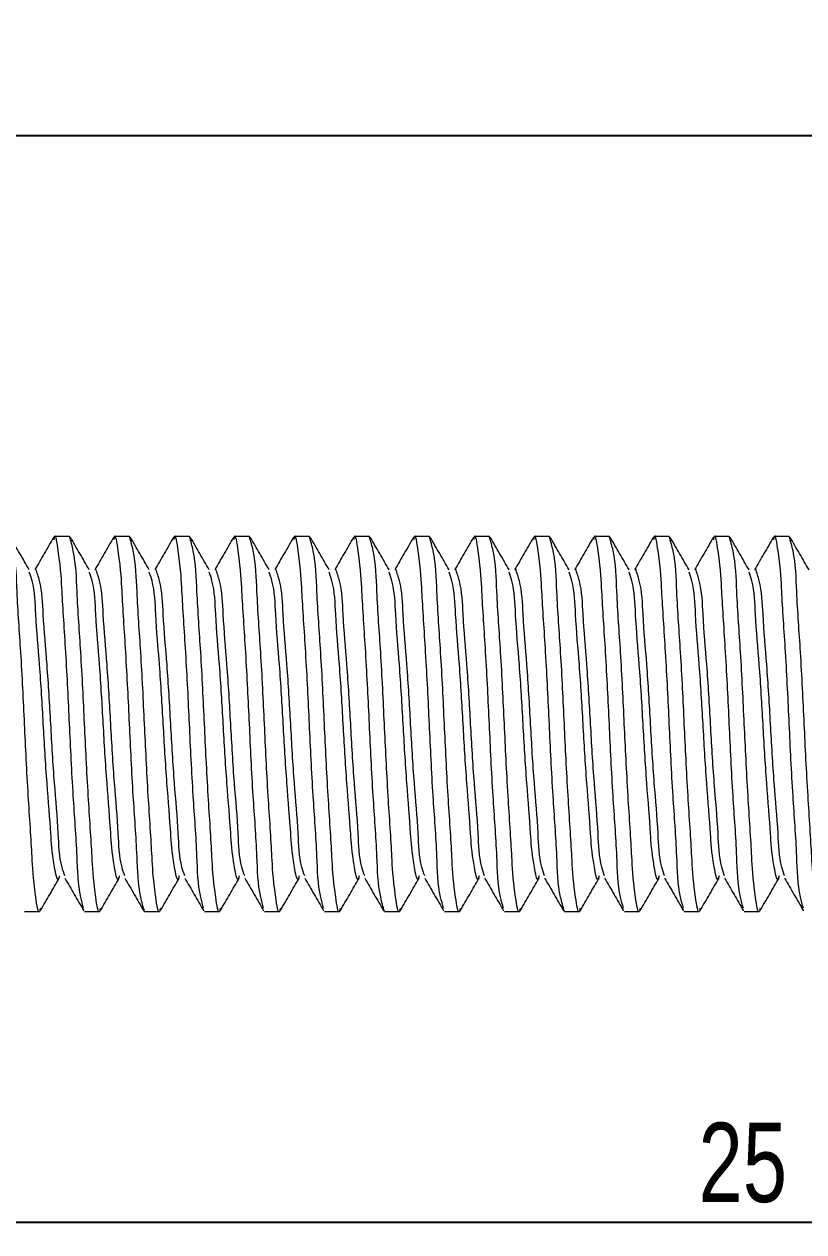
# Model space of a CAD drawing. Header units: millimetres. Extents: x -1180 to -403, y 1363 to 1912.
# Drawn here: x -658.4 to -606.4, y 1688.2 to 1768.7 of the extents above; entities that cross this region are included whole.
import ezdxf

# ---------------------------------------------------------------- set-up
doc = ezdxf.new("R2010")
doc.units = ezdxf.units.MM
doc.linetypes.add('SLD-Solid', pattern=[0])
doc.styles.add('SLDTEXTSTYLE0', font='TXT', dxfattribs={"width": 0.75})
doc.dimstyles.new('SLDDIMSTYLE30', dxfattribs={"dimscale": 2.5, "dimtxt": 2.116667, "dimasz": 1.5, "dimexe": 0, "dimexo": 0.0625, "dimgap": 0.529167, "dimtad": 1, "dimdec": 0, "dimlfac": 3, "dimrnd": 1e-09, "dimzin": 12, "dimdsep": 46, "dimtxsty": 'SLDTEXTSTYLE0', "dimcen": 0.09, "dimadec": 0, "dimazin": 3, "dimtfac": 1, "dimtdec": 0, "dimtofl": 0, "dimtmove": 0, "dimatfit": 3, "dimfxl": 1, "dimfrac": 2, "dimtolj": 1, "dimtzin": 12, "dimarcsym": 0})

# ---------------------------------------------------------------- blocks, each defined once
blk = doc.blocks.new('*D5')
at = {"color": 0, "linetype": 'Continuous', "lineweight": -2, "transparency": 16777216}
for p, q in [((-670.414, 1721.742), (-670.414, 1688.8)), ((-547.421, 1709.379), (-547.421, 1688.8)), ((-551.171, 1688.8), (-666.664, 1688.8))]:
    blk.add_line(p, q, dxfattribs=at)
at = {"color": 0, "linetype": 'Continuous', "transparency": 16777216}
for points in [[(-666.664, 1689.425), (-666.664, 1688.175), (-670.414, 1688.8)], [(-551.171, 1689.425), (-551.171, 1688.175), (-547.421, 1688.8)]]:
    blk.add_solid(points, dxfattribs=at)
at = {"layer": 'Defpoints', "color": 0, "linetype": 'Continuous', "transparency": 16777216}
for p in [(-670.414, 1721.898), (-547.421, 1709.535), (-670.414, 1688.8)]:
    blk.add_point(p, dxfattribs=at)
at = {"color": 0, "linetype": 'Continuous', "lineweight": 18, "transparency": 16777216, "insert": (-610.519, 1692.769), "char_height": 5.2917, "attachment_point": 5, "style": 'SLDTEXTSTYLE0'}
blk.add_mtext('\\A1;25', dxfattribs=at)
blk = doc.blocks.new('*D6')
at = {"color": 0, "linetype": 'Continuous', "lineweight": -2, "transparency": 16777216}
for p, q in [((-1045.598, 1734.692), (-1045.598, 1761.25)), ((-551.171, 1761.25), (-1041.848, 1761.25)), ((-547.421, 1734.692), (-547.421, 1761.25))]:
    blk.add_line(p, q, dxfattribs=at)
at = {"color": 0, "linetype": 'Continuous', "transparency": 16777216}
for points in [[(-1041.848, 1761.875), (-1041.848, 1760.625), (-1045.598, 1761.25)], [(-551.171, 1761.875), (-551.171, 1760.625), (-547.421, 1761.25)]]:
    blk.add_solid(points, dxfattribs=at)
at = {"layer": 'Defpoints', "color": 0, "linetype": 'Continuous', "transparency": 16777216}
for p in [(-1045.598, 1761.25), (-1045.598, 1734.535), (-547.421, 1734.535)]:
    blk.add_point(p, dxfattribs=at)
at = {"color": 0, "linetype": 'Continuous', "lineweight": 18, "transparency": 16777216, "insert": (-796.51, 1765.218), "char_height": 5.2917, "attachment_point": 5, "style": 'SLDTEXTSTYLE0'}
blk.add_mtext('\\A1;304', dxfattribs=at)

msp = doc.modelspace()

# ---------------------------------------------------------------- linework, layer by layer
at = {"color": 0, "linetype": 'SLD-Solid', "lineweight": 0}
for p, q in [((-655.42, 1734.535), (-656.42, 1734.535)), ((-651.42, 1734.535), (-652.42, 1734.535)), ((-647.42, 1734.535), (-648.42, 1734.535)), ((-643.42, 1734.535), (-644.42, 1734.535)), ((-639.42, 1734.535), (-640.42, 1734.535)), ((-635.42, 1734.535), (-636.42, 1734.535)), ((-631.42, 1734.535), (-632.42, 1734.535)), ((-627.42, 1734.535), (-628.42, 1734.535)), ((-623.42, 1734.535), (-624.42, 1734.535)), ((-619.42, 1734.535), (-620.42, 1734.535)), ((-615.42, 1734.535), (-616.42, 1734.535)), ((-611.42, 1734.535), (-612.42, 1734.535)), ((-607.42, 1734.535), (-608.42, 1734.535)), ((-658.42, 1709.535), (-657.42, 1709.535)), ((-654.42, 1709.535), (-653.42, 1709.535)), ((-650.42, 1709.535), (-649.42, 1709.535)), ((-646.42, 1709.535), (-645.42, 1709.535)), ((-642.42, 1709.535), (-641.42, 1709.535)), ((-638.42, 1709.535), (-637.42, 1709.535)), ((-634.42, 1709.535), (-633.42, 1709.535)), ((-630.42, 1709.535), (-629.42, 1709.535)), ((-626.42, 1709.535), (-625.42, 1709.535)), ((-622.42, 1709.535), (-621.42, 1709.535)), ((-618.42, 1709.535), (-617.42, 1709.535)), ((-614.42, 1709.535), (-613.42, 1709.535)), ((-610.42, 1709.535), (-609.42, 1709.535))]:
    msp.add_line(p, q, dxfattribs=at)
for points, knots in [([(-657.362, 1709.756), (-657.381, 1709.668), (-657.483, 1709.199), (-657.86, 1711.711), (-657.906, 1713.277), (-658.209, 1717.63), (-658.42, 1721.995), (-658.633, 1726.59), (-658.93, 1730.416), (-658.988, 1733.03), (-659.329, 1734.219), (-659.42, 1734.535)], [0, 0, 0, 0, 0.008982, 0.0478, 0.155171, 0.315486, 0.504491, 0.693495, 0.853811, 0.961181, 1, 1, 1, 1]), ([(-658.104, 1732.311), (-658.314, 1732.673), (-658.735, 1733.398), (-659.155, 1734.123), (-659.366, 1734.486)], [0, 0, 0, 0, 0.499832, 1, 1, 1, 1]), ([(-656.475, 1734.486), (-656.685, 1734.123), (-657.105, 1733.398), (-657.526, 1732.673), (-657.736, 1732.311)], [0, 0, 0, 0, 0.500168, 1, 1, 1, 1]), ([(-654.478, 1709.756), (-654.547, 1709.999), (-654.863, 1711.116), (-654.905, 1713.656), (-655.21, 1717.48), (-655.42, 1722.076), (-655.631, 1726.44), (-655.934, 1730.794), (-655.98, 1732.36), (-656.357, 1734.871), (-656.459, 1734.403), (-656.478, 1734.315)], [0, 0, 0, 0, 0.030106, 0.13845, 0.300219, 0.490936, 0.681654, 0.843422, 0.951766, 0.990936, 1, 1, 1, 1]), ([(-653.362, 1709.756), (-653.381, 1709.668), (-653.483, 1709.199), (-653.86, 1711.711), (-653.906, 1713.277), (-654.209, 1717.63), (-654.42, 1721.995), (-654.633, 1726.59), (-654.93, 1730.416), (-654.988, 1733.03), (-655.329, 1734.219), (-655.42, 1734.535)], [0, 0, 0, 0, 0.008982, 0.0478, 0.155171, 0.315486, 0.504491, 0.693496, 0.853811, 0.961182, 1, 1, 1, 1]), ([(-654.104, 1732.311), (-654.314, 1732.673), (-654.735, 1733.398), (-655.155, 1734.123), (-655.366, 1734.486)], [0, 0, 0, 0, 0.499832, 1, 1, 1, 1]), ([(-652.475, 1734.486), (-652.685, 1734.123), (-653.105, 1733.398), (-653.526, 1732.673), (-653.736, 1732.311)], [0, 0, 0, 0, 0.500168, 1, 1, 1, 1]), ([(-650.42, 1709.535), (-650.511, 1709.851), (-650.853, 1711.041), (-650.91, 1713.655), (-651.208, 1717.48), (-651.421, 1722.076), (-651.631, 1726.441), (-651.935, 1730.794), (-651.98, 1732.36), (-652.357, 1734.871), (-652.459, 1734.403), (-652.478, 1734.315)], [0, 0, 0, 0, 0.038818, 0.146189, 0.306504, 0.495509, 0.684513, 0.844829, 0.952199, 0.991017, 1, 1, 1, 1]), ([(-649.362, 1709.756), (-649.381, 1709.668), (-649.483, 1709.199), (-649.86, 1711.71), (-649.906, 1713.277), (-650.209, 1717.63), (-650.42, 1721.995), (-650.633, 1726.59), (-650.93, 1730.416), (-650.988, 1733.03), (-651.329, 1734.219), (-651.42, 1734.535)], [0, 0, 0, 0, 0.008983, 0.047801, 0.155171, 0.315487, 0.504491, 0.693496, 0.853812, 0.961182, 1, 1, 1, 1]), ([(-650.104, 1732.311), (-650.314, 1732.673), (-650.735, 1733.398), (-651.155, 1734.123), (-651.366, 1734.486)], [0, 0, 0, 0, 0.499832, 1, 1, 1, 1]), ([(-648.475, 1734.486), (-648.685, 1734.123), (-649.105, 1733.398), (-649.526, 1732.673), (-649.736, 1732.311)], [0, 0, 0, 0, 0.500168, 1, 1, 1, 1]), ([(-646.478, 1709.756), (-646.547, 1709.999), (-646.863, 1711.116), (-646.905, 1713.656), (-647.21, 1717.48), (-647.42, 1722.076), (-647.631, 1726.44), (-647.935, 1730.794), (-647.98, 1732.36), (-648.357, 1734.871), (-648.459, 1734.403), (-648.478, 1734.315)], [0, 0, 0, 0, 0.030106, 0.13845, 0.300219, 0.490936, 0.681654, 0.843422, 0.951766, 0.990936, 1, 1, 1, 1]), ([(-645.362, 1709.756), (-645.381, 1709.668), (-645.483, 1709.199), (-645.86, 1711.71), (-645.906, 1713.277), (-646.209, 1717.63), (-646.42, 1721.995), (-646.633, 1726.59), (-646.93, 1730.416), (-646.988, 1733.03), (-647.33, 1734.219), (-647.42, 1734.535)], [0, 0, 0, 0, 0.008983, 0.047801, 0.155171, 0.315487, 0.504491, 0.693496, 0.853811, 0.961182, 1, 1, 1, 1]), ([(-646.104, 1732.311), (-646.314, 1732.673), (-646.735, 1733.398), (-647.155, 1734.123), (-647.366, 1734.486)], [0, 0, 0, 0, 0.499847, 1, 1, 1, 1]), ([(-644.475, 1734.486), (-644.685, 1734.123), (-645.105, 1733.398), (-645.526, 1732.673), (-645.736, 1732.311)], [0, 0, 0, 0, 0.500168, 1, 1, 1, 1]), ([(-642.478, 1709.756), (-642.547, 1709.999), (-642.863, 1711.116), (-642.905, 1713.656), (-643.21, 1717.48), (-643.42, 1722.076), (-643.631, 1726.44), (-643.935, 1730.794), (-643.98, 1732.36), (-644.357, 1734.871), (-644.459, 1734.403), (-644.478, 1734.315)], [0, 0, 0, 0, 0.030107, 0.13845, 0.300219, 0.490937, 0.681654, 0.843423, 0.951767, 0.990937, 1, 1, 1, 1]), ([(-641.362, 1709.756), (-641.382, 1709.668), (-641.483, 1709.199), (-641.86, 1711.71), (-641.906, 1713.277), (-642.209, 1717.63), (-642.42, 1721.995), (-642.633, 1726.59), (-642.93, 1730.416), (-642.988, 1733.03), (-643.33, 1734.219), (-643.42, 1734.535)], [0, 0, 0, 0, 0.008983, 0.047801, 0.155171, 0.315487, 0.504491, 0.693496, 0.853811, 0.961182, 1, 1, 1, 1]), ([(-642.104, 1732.311), (-642.314, 1732.673), (-642.735, 1733.398), (-643.155, 1734.123), (-643.366, 1734.486)], [0, 0, 0, 0, 0.499847, 1, 1, 1, 1]), ([(-640.475, 1734.486), (-640.685, 1734.123), (-641.105, 1733.398), (-641.526, 1732.673), (-641.736, 1732.311)], [0, 0, 0, 0, 0.500168, 1, 1, 1, 1]), ([(-638.478, 1709.756), (-638.547, 1709.999), (-638.863, 1711.116), (-638.905, 1713.656), (-639.21, 1717.48), (-639.42, 1722.076), (-639.631, 1726.44), (-639.935, 1730.794), (-639.98, 1732.36), (-640.357, 1734.871), (-640.459, 1734.403), (-640.478, 1734.315)], [0, 0, 0, 0, 0.030106, 0.13845, 0.300219, 0.490936, 0.681654, 0.843422, 0.951766, 0.990937, 1, 1, 1, 1]), ([(-637.362, 1709.756), (-637.382, 1709.668), (-637.483, 1709.199), (-637.86, 1711.71), (-637.906, 1713.277), (-638.21, 1717.63), (-638.42, 1721.995), (-638.633, 1726.59), (-638.93, 1730.416), (-638.988, 1733.03), (-639.33, 1734.219), (-639.42, 1734.535)], [0, 0, 0, 0, 0.008983, 0.047801, 0.155171, 0.315487, 0.504491, 0.693496, 0.853811, 0.961182, 1, 1, 1, 1]), ([(-638.104, 1732.311), (-638.314, 1732.673), (-638.735, 1733.398), (-639.155, 1734.123), (-639.366, 1734.486)], [0, 0, 0, 0, 0.499832, 1, 1, 1, 1]), ([(-636.475, 1734.486), (-636.685, 1734.123), (-637.105, 1733.398), (-637.526, 1732.673), (-637.736, 1732.311)], [0, 0, 0, 0, 0.500168, 1, 1, 1, 1]), ([(-634.42, 1709.535), (-634.511, 1709.851), (-634.853, 1711.041), (-634.91, 1713.655), (-635.208, 1717.48), (-635.421, 1722.076), (-635.631, 1726.441), (-635.935, 1730.794), (-635.98, 1732.36), (-636.357, 1734.871), (-636.459, 1734.403), (-636.478, 1734.315)], [0, 0, 0, 0, 0.038819, 0.146189, 0.306505, 0.495509, 0.684513, 0.844829, 0.952199, 0.991018, 1, 1, 1, 1]), ([(-633.362, 1709.756), (-633.382, 1709.668), (-633.483, 1709.199), (-633.861, 1711.71), (-633.906, 1713.277), (-634.21, 1717.63), (-634.42, 1721.995), (-634.633, 1726.59), (-634.93, 1730.416), (-634.988, 1733.03), (-635.33, 1734.219), (-635.42, 1734.535)], [0, 0, 0, 0, 0.008982, 0.047801, 0.155171, 0.315487, 0.504491, 0.693496, 0.853811, 0.961182, 1, 1, 1, 1]), ([(-634.104, 1732.311), (-634.314, 1732.673), (-634.735, 1733.398), (-635.155, 1734.123), (-635.366, 1734.486)], [0, 0, 0, 0, 0.499832, 1, 1, 1, 1]), ([(-632.475, 1734.486), (-632.685, 1734.123), (-633.105, 1733.398), (-633.526, 1732.673), (-633.736, 1732.311)], [0, 0, 0, 0, 0.500153, 1, 1, 1, 1]), ([(-630.478, 1709.756), (-630.547, 1709.999), (-630.863, 1711.116), (-630.905, 1713.656), (-631.21, 1717.48), (-631.42, 1722.076), (-631.631, 1726.44), (-631.935, 1730.794), (-631.98, 1732.36), (-632.357, 1734.871), (-632.459, 1734.403), (-632.478, 1734.315)], [0, 0, 0, 0, 0.030106, 0.13845, 0.300219, 0.490936, 0.681654, 0.843422, 0.951766, 0.990937, 1, 1, 1, 1]), ([(-629.362, 1709.756), (-629.382, 1709.668), (-629.483, 1709.199), (-629.861, 1711.71), (-629.906, 1713.277), (-630.21, 1717.63), (-630.42, 1721.995), (-630.633, 1726.59), (-630.93, 1730.416), (-630.988, 1733.03), (-631.33, 1734.219), (-631.42, 1734.535)], [0, 0, 0, 0, 0.008982, 0.047801, 0.155171, 0.315487, 0.504491, 0.693496, 0.853811, 0.961182, 1, 1, 1, 1]), ([(-630.104, 1732.311), (-630.314, 1732.673), (-630.735, 1733.398), (-631.155, 1734.123), (-631.366, 1734.486)], [0, 0, 0, 0, 0.499832, 1, 1, 1, 1]), ([(-628.475, 1734.486), (-628.685, 1734.123), (-629.105, 1733.398), (-629.526, 1732.673), (-629.737, 1732.311)], [0, 0, 0, 0, 0.500161, 1, 1, 1, 1]), ([(-626.478, 1709.756), (-626.547, 1709.999), (-626.863, 1711.116), (-626.905, 1713.656), (-627.21, 1717.48), (-627.42, 1722.076), (-627.631, 1726.44), (-627.935, 1730.794), (-627.98, 1732.36), (-628.357, 1734.871), (-628.459, 1734.403), (-628.478, 1734.315)], [0, 0, 0, 0, 0.030106, 0.13845, 0.300219, 0.490936, 0.681654, 0.843422, 0.951766, 0.990937, 1, 1, 1, 1]), ([(-625.363, 1709.756), (-625.382, 1709.668), (-625.483, 1709.199), (-625.861, 1711.71), (-625.906, 1713.277), (-626.21, 1717.63), (-626.42, 1721.995), (-626.633, 1726.59), (-626.93, 1730.416), (-626.988, 1733.03), (-627.33, 1734.219), (-627.42, 1734.535)], [0, 0, 0, 0, 0.008982, 0.047801, 0.155171, 0.315487, 0.504491, 0.693495, 0.853811, 0.961181, 1, 1, 1, 1]), ([(-626.104, 1732.311), (-626.315, 1732.673), (-626.735, 1733.398), (-627.156, 1734.123), (-627.366, 1734.486)], [0, 0, 0, 0, 0.499832, 1, 1, 1, 1]), ([(-624.475, 1734.486), (-624.685, 1734.123), (-625.105, 1733.398), (-625.526, 1732.673), (-625.736, 1732.311)], [0, 0, 0, 0, 0.500168, 1, 1, 1, 1]), ([(-622.42, 1709.535), (-622.511, 1709.851), (-622.853, 1711.041), (-622.91, 1713.655), (-623.208, 1717.48), (-623.421, 1722.076), (-623.631, 1726.441), (-623.935, 1730.794), (-623.98, 1732.36), (-624.357, 1734.871), (-624.459, 1734.403), (-624.478, 1734.315)], [0, 0, 0, 0, 0.038818, 0.146189, 0.306504, 0.495509, 0.684513, 0.844829, 0.952199, 0.991018, 1, 1, 1, 1]), ([(-621.363, 1709.756), (-621.382, 1709.668), (-621.483, 1709.199), (-621.861, 1711.71), (-621.906, 1713.277), (-622.21, 1717.63), (-622.42, 1721.995), (-622.633, 1726.59), (-622.93, 1730.416), (-622.988, 1733.03), (-623.33, 1734.219), (-623.42, 1734.535)], [0, 0, 0, 0, 0.008982, 0.047801, 0.155171, 0.315487, 0.504491, 0.693495, 0.853811, 0.961181, 1, 1, 1, 1]), ([(-622.104, 1732.311), (-622.315, 1732.673), (-622.735, 1733.398), (-623.156, 1734.123), (-623.366, 1734.486)], [0, 0, 0, 0, 0.499832, 1, 1, 1, 1]), ([(-620.475, 1734.486), (-620.685, 1734.123), (-621.105, 1733.398), (-621.526, 1732.673), (-621.736, 1732.311)], [0, 0, 0, 0, 0.500168, 1, 1, 1, 1]), ([(-618.478, 1709.756), (-618.547, 1709.999), (-618.863, 1711.116), (-618.905, 1713.656), (-619.21, 1717.48), (-619.42, 1722.076), (-619.631, 1726.44), (-619.935, 1730.794), (-619.98, 1732.36), (-620.357, 1734.871), (-620.459, 1734.403), (-620.478, 1734.315)], [0, 0, 0, 0, 0.030106, 0.13845, 0.300219, 0.490936, 0.681654, 0.843422, 0.951766, 0.990936, 1, 1, 1, 1]), ([(-617.363, 1709.756), (-617.382, 1709.668), (-617.483, 1709.199), (-617.861, 1711.71), (-617.906, 1713.277), (-618.21, 1717.63), (-618.42, 1721.995), (-618.633, 1726.59), (-618.93, 1730.416), (-618.988, 1733.03), (-619.33, 1734.219), (-619.42, 1734.535)], [0, 0, 0, 0, 0.008982, 0.047801, 0.155171, 0.315487, 0.504491, 0.693495, 0.853811, 0.961181, 1, 1, 1, 1]), ([(-618.104, 1732.311), (-618.315, 1732.673), (-618.735, 1733.398), (-619.156, 1734.123), (-619.366, 1734.486)], [0, 0, 0, 0, 0.499832, 1, 1, 1, 1]), ([(-616.475, 1734.486), (-616.685, 1734.123), (-617.106, 1733.398), (-617.526, 1732.673), (-617.737, 1732.311)], [0, 0, 0, 0, 0.500168, 1, 1, 1, 1]), ([(-614.478, 1709.756), (-614.547, 1709.999), (-614.863, 1711.116), (-614.905, 1713.656), (-615.21, 1717.48), (-615.42, 1722.076), (-615.631, 1726.44), (-615.935, 1730.794), (-615.98, 1732.36), (-616.357, 1734.871), (-616.459, 1734.403), (-616.478, 1734.315)], [0, 0, 0, 0, 0.030106, 0.13845, 0.300219, 0.490936, 0.681654, 0.843422, 0.951766, 0.990936, 1, 1, 1, 1]), ([(-613.363, 1709.756), (-613.382, 1709.668), (-613.483, 1709.199), (-613.861, 1711.711), (-613.906, 1713.277), (-614.21, 1717.63), (-614.42, 1721.995), (-614.633, 1726.59), (-614.93, 1730.416), (-614.988, 1733.03), (-615.33, 1734.219), (-615.42, 1734.535)], [0, 0, 0, 0, 0.008982, 0.0478, 0.155171, 0.315486, 0.504491, 0.693495, 0.853811, 0.961181, 1, 1, 1, 1]), ([(-614.104, 1732.311), (-614.315, 1732.673), (-614.735, 1733.398), (-615.156, 1734.123), (-615.366, 1734.486)], [0, 0, 0, 0, 0.499832, 1, 1, 1, 1]), ([(-612.475, 1734.486), (-612.685, 1734.123), (-613.106, 1733.398), (-613.526, 1732.673), (-613.737, 1732.311)], [0, 0, 0, 0, 0.500168, 1, 1, 1, 1]), ([(-610.478, 1709.756), (-610.547, 1709.999), (-610.863, 1711.116), (-610.905, 1713.656), (-611.21, 1717.48), (-611.42, 1722.076), (-611.631, 1726.44), (-611.935, 1730.794), (-611.98, 1732.36), (-612.357, 1734.871), (-612.459, 1734.403), (-612.478, 1734.315)], [0, 0, 0, 0, 0.030106, 0.13845, 0.300219, 0.490936, 0.681654, 0.843422, 0.951766, 0.990936, 1, 1, 1, 1]), ([(-609.363, 1709.756), (-609.382, 1709.668), (-609.483, 1709.199), (-609.861, 1711.711), (-609.906, 1713.277), (-610.21, 1717.63), (-610.42, 1721.995), (-610.633, 1726.59), (-610.93, 1730.416), (-610.988, 1733.03), (-611.33, 1734.219), (-611.42, 1734.535)], [0, 0, 0, 0, 0.008982, 0.0478, 0.155171, 0.315486, 0.504491, 0.693496, 0.853811, 0.961182, 1, 1, 1, 1]), ([(-610.104, 1732.311), (-610.315, 1732.673), (-610.735, 1733.398), (-611.156, 1734.123), (-611.366, 1734.486)], [0, 0, 0, 0, 0.499832, 1, 1, 1, 1]), ([(-608.475, 1734.486), (-608.685, 1734.123), (-609.106, 1733.398), (-609.526, 1732.673), (-609.737, 1732.311)], [0, 0, 0, 0, 0.500168, 1, 1, 1, 1]), ([(-606.478, 1709.756), (-606.547, 1709.999), (-606.863, 1711.116), (-606.905, 1713.656), (-607.21, 1717.48), (-607.42, 1722.076), (-607.631, 1726.44), (-607.935, 1730.794), (-607.98, 1732.36), (-608.357, 1734.871), (-608.459, 1734.403), (-608.478, 1734.315)], [0, 0, 0, 0, 0.030106, 0.13845, 0.300219, 0.490936, 0.681654, 0.843422, 0.951766, 0.990936, 1, 1, 1, 1]), ([(-605.363, 1709.756), (-605.382, 1709.668), (-605.483, 1709.199), (-605.861, 1711.71), (-605.906, 1713.277), (-606.21, 1717.63), (-606.42, 1721.995), (-606.633, 1726.59), (-606.931, 1730.416), (-606.988, 1733.03), (-607.33, 1734.219), (-607.42, 1734.535)], [0, 0, 0, 0, 0.008983, 0.047801, 0.155171, 0.315487, 0.504491, 0.693496, 0.853812, 0.961182, 1, 1, 1, 1]), ([(-606.104, 1732.311), (-606.315, 1732.673), (-606.735, 1733.398), (-607.156, 1734.123), (-607.366, 1734.486)], [0, 0, 0, 0, 0.499832, 1, 1, 1, 1]), ([(-656.104, 1711.907), (-656.126, 1711.823), (-656.23, 1711.419), (-656.607, 1713.465), (-656.658, 1714.81), (-656.959, 1718.386), (-657.17, 1722.003), (-657.381, 1725.803), (-657.684, 1728.961), (-657.729, 1731.066), (-658.039, 1731.971), (-658.104, 1732.163)], [0, 0, 0, 0, 0.010438, 0.050106, 0.158433, 0.320002, 0.510439, 0.700875, 0.862444, 0.970771, 1, 1, 1, 1]), ([(-655.736, 1711.907), (-655.802, 1712.1), (-656.111, 1713.005), (-656.156, 1715.109), (-656.459, 1718.275), (-656.67, 1722.035), (-656.883, 1725.795), (-657.179, 1728.963), (-657.241, 1731.137), (-657.579, 1732.11), (-657.67, 1732.37)], [0, 0, 0, 0, 0.029537, 0.139007, 0.302281, 0.494726, 0.687171, 0.850445, 0.959914, 1, 1, 1, 1]), ([(-652.104, 1711.907), (-652.126, 1711.823), (-652.23, 1711.419), (-652.607, 1713.465), (-652.658, 1714.81), (-652.959, 1718.386), (-653.17, 1722.003), (-653.381, 1725.803), (-653.684, 1728.961), (-653.729, 1731.066), (-654.039, 1731.971), (-654.104, 1732.163)], [0, 0, 0, 0, 0.010438, 0.050106, 0.158433, 0.320002, 0.510439, 0.700875, 0.862444, 0.970771, 1, 1, 1, 1]), ([(-651.736, 1711.907), (-651.802, 1712.1), (-652.111, 1713.005), (-652.156, 1715.109), (-652.459, 1718.275), (-652.67, 1722.035), (-652.883, 1725.795), (-653.179, 1728.963), (-653.241, 1731.137), (-653.579, 1732.11), (-653.67, 1732.37)], [0, 0, 0, 0, 0.029537, 0.139007, 0.302281, 0.494726, 0.687171, 0.850445, 0.959914, 1, 1, 1, 1]), ([(-648.104, 1711.907), (-648.126, 1711.823), (-648.23, 1711.419), (-648.607, 1713.465), (-648.658, 1714.81), (-648.959, 1718.386), (-649.17, 1722.003), (-649.381, 1725.803), (-649.684, 1728.961), (-649.729, 1731.066), (-650.039, 1731.971), (-650.104, 1732.163)], [0, 0, 0, 0, 0.010438, 0.050106, 0.158433, 0.320002, 0.510438, 0.700875, 0.862444, 0.970771, 1, 1, 1, 1]), ([(-647.736, 1711.907), (-647.802, 1712.1), (-648.111, 1713.005), (-648.156, 1715.109), (-648.459, 1718.275), (-648.67, 1722.035), (-648.883, 1725.795), (-649.179, 1728.963), (-649.241, 1731.137), (-649.579, 1732.11), (-649.67, 1732.37)], [0, 0, 0, 0, 0.029537, 0.139007, 0.302281, 0.494726, 0.687171, 0.850445, 0.959914, 1, 1, 1, 1]), ([(-644.104, 1711.907), (-644.126, 1711.823), (-644.23, 1711.419), (-644.607, 1713.465), (-644.658, 1714.81), (-644.959, 1718.386), (-645.17, 1722.003), (-645.381, 1725.803), (-645.684, 1728.961), (-645.729, 1731.066), (-646.039, 1731.971), (-646.104, 1732.163)], [0, 0, 0, 0, 0.010438, 0.050106, 0.158432, 0.320002, 0.510438, 0.700875, 0.862444, 0.970771, 1, 1, 1, 1]), ([(-643.736, 1711.907), (-643.802, 1712.1), (-644.111, 1713.005), (-644.156, 1715.109), (-644.459, 1718.275), (-644.67, 1722.035), (-644.883, 1725.795), (-645.179, 1728.963), (-645.241, 1731.137), (-645.58, 1732.11), (-645.67, 1732.37)], [0, 0, 0, 0, 0.029537, 0.139007, 0.302281, 0.494726, 0.687171, 0.850445, 0.959914, 1, 1, 1, 1]), ([(-640.104, 1711.907), (-640.126, 1711.823), (-640.23, 1711.419), (-640.607, 1713.465), (-640.658, 1714.81), (-640.959, 1718.386), (-641.17, 1722.003), (-641.381, 1725.803), (-641.684, 1728.961), (-641.729, 1731.066), (-642.039, 1731.971), (-642.104, 1732.163)], [0, 0, 0, 0, 0.010438, 0.050107, 0.158433, 0.320003, 0.510439, 0.700875, 0.862444, 0.970771, 1, 1, 1, 1]), ([(-639.736, 1711.907), (-639.802, 1712.1), (-640.111, 1713.005), (-640.156, 1715.109), (-640.459, 1718.275), (-640.67, 1722.035), (-640.883, 1725.795), (-641.179, 1728.963), (-641.241, 1731.137), (-641.58, 1732.11), (-641.67, 1732.37)], [0, 0, 0, 0, 0.029537, 0.139006, 0.302281, 0.494726, 0.687171, 0.850445, 0.959914, 1, 1, 1, 1]), ([(-636.104, 1711.907), (-636.126, 1711.823), (-636.23, 1711.419), (-636.607, 1713.465), (-636.658, 1714.81), (-636.959, 1718.386), (-637.17, 1722.003), (-637.381, 1725.803), (-637.684, 1728.961), (-637.729, 1731.066), (-638.039, 1731.971), (-638.105, 1732.163)], [0, 0, 0, 0, 0.010438, 0.050107, 0.158433, 0.320003, 0.510438, 0.700874, 0.862444, 0.97077, 1, 1, 1, 1]), ([(-635.736, 1711.907), (-635.802, 1712.1), (-636.111, 1713.005), (-636.156, 1715.109), (-636.459, 1718.275), (-636.67, 1722.035), (-636.884, 1725.795), (-637.179, 1728.963), (-637.241, 1731.137), (-637.58, 1732.11), (-637.67, 1732.37)], [0, 0, 0, 0, 0.029538, 0.139007, 0.302281, 0.494726, 0.687171, 0.850445, 0.959914, 1, 1, 1, 1]), ([(-632.105, 1711.907), (-632.126, 1711.823), (-632.23, 1711.419), (-632.607, 1713.465), (-632.658, 1714.81), (-632.959, 1718.386), (-633.17, 1722.003), (-633.381, 1725.803), (-633.684, 1728.961), (-633.729, 1731.066), (-634.039, 1731.971), (-634.105, 1732.163)], [0, 0, 0, 0, 0.010438, 0.050107, 0.158433, 0.320003, 0.510438, 0.700874, 0.862444, 0.97077, 1, 1, 1, 1]), ([(-631.736, 1711.907), (-631.802, 1712.1), (-632.111, 1713.005), (-632.156, 1715.109), (-632.46, 1718.275), (-632.67, 1722.035), (-632.884, 1725.795), (-633.179, 1728.963), (-633.241, 1731.137), (-633.58, 1732.11), (-633.67, 1732.37)], [0, 0, 0, 0, 0.029538, 0.139007, 0.302281, 0.494726, 0.687171, 0.850444, 0.959913, 1, 1, 1, 1]), ([(-628.105, 1711.907), (-628.126, 1711.823), (-628.23, 1711.419), (-628.607, 1713.465), (-628.658, 1714.81), (-628.959, 1718.386), (-629.17, 1722.003), (-629.381, 1725.803), (-629.684, 1728.961), (-629.729, 1731.066), (-630.039, 1731.971), (-630.105, 1732.163)], [0, 0, 0, 0, 0.010438, 0.050107, 0.158433, 0.320003, 0.510438, 0.700874, 0.862444, 0.97077, 1, 1, 1, 1]), ([(-627.736, 1711.907), (-627.802, 1712.1), (-628.111, 1713.005), (-628.156, 1715.109), (-628.46, 1718.275), (-628.67, 1722.035), (-628.884, 1725.795), (-629.179, 1728.963), (-629.241, 1731.137), (-629.58, 1732.11), (-629.67, 1732.37)], [0, 0, 0, 0, 0.029538, 0.139007, 0.302281, 0.494726, 0.687171, 0.850444, 0.959913, 1, 1, 1, 1]), ([(-624.105, 1711.907), (-624.126, 1711.823), (-624.231, 1711.419), (-624.607, 1713.465), (-624.658, 1714.81), (-624.959, 1718.386), (-625.171, 1722.003), (-625.381, 1725.803), (-625.685, 1728.961), (-625.729, 1731.066), (-626.039, 1731.971), (-626.105, 1732.163)], [0, 0, 0, 0, 0.010438, 0.050107, 0.158433, 0.320002, 0.510438, 0.700874, 0.862444, 0.97077, 1, 1, 1, 1]), ([(-623.736, 1711.907), (-623.802, 1712.1), (-624.111, 1713.005), (-624.156, 1715.109), (-624.46, 1718.275), (-624.67, 1722.035), (-624.883, 1725.795), (-625.179, 1728.963), (-625.241, 1731.137), (-625.58, 1732.11), (-625.67, 1732.37)], [0, 0, 0, 0, 0.029538, 0.139007, 0.302281, 0.494726, 0.68717, 0.850444, 0.959913, 1, 1, 1, 1]), ([(-620.105, 1711.907), (-620.126, 1711.823), (-620.231, 1711.419), (-620.607, 1713.465), (-620.658, 1714.81), (-620.959, 1718.386), (-621.171, 1722.003), (-621.381, 1725.803), (-621.685, 1728.961), (-621.729, 1731.066), (-622.039, 1731.971), (-622.105, 1732.163)], [0, 0, 0, 0, 0.010438, 0.050106, 0.158432, 0.320002, 0.510438, 0.700874, 0.862444, 0.97077, 1, 1, 1, 1]), ([(-619.736, 1711.907), (-619.802, 1712.1), (-620.111, 1713.005), (-620.156, 1715.109), (-620.459, 1718.275), (-620.67, 1722.035), (-620.883, 1725.795), (-621.179, 1728.963), (-621.241, 1731.137), (-621.58, 1732.11), (-621.67, 1732.37)], [0, 0, 0, 0, 0.029538, 0.139007, 0.302281, 0.494726, 0.68717, 0.850444, 0.959913, 1, 1, 1, 1]), ([(-616.105, 1711.907), (-616.126, 1711.823), (-616.231, 1711.419), (-616.607, 1713.465), (-616.658, 1714.81), (-616.959, 1718.386), (-617.171, 1722.003), (-617.381, 1725.803), (-617.685, 1728.961), (-617.729, 1731.066), (-618.039, 1731.971), (-618.105, 1732.163)], [0, 0, 0, 0, 0.010438, 0.050106, 0.158433, 0.320002, 0.510439, 0.700875, 0.862445, 0.970771, 1, 1, 1, 1]), ([(-615.736, 1711.907), (-615.802, 1712.1), (-616.111, 1713.005), (-616.156, 1715.109), (-616.459, 1718.275), (-616.67, 1722.035), (-616.883, 1725.795), (-617.179, 1728.963), (-617.241, 1731.137), (-617.58, 1732.11), (-617.67, 1732.37)], [0, 0, 0, 0, 0.029537, 0.139007, 0.30228, 0.494725, 0.68717, 0.850444, 0.959913, 1, 1, 1, 1]), ([(-612.105, 1711.907), (-612.126, 1711.823), (-612.231, 1711.419), (-612.607, 1713.465), (-612.658, 1714.81), (-612.959, 1718.386), (-613.171, 1722.003), (-613.381, 1725.803), (-613.684, 1728.961), (-613.729, 1731.066), (-614.039, 1731.971), (-614.105, 1732.163)], [0, 0, 0, 0, 0.010438, 0.050106, 0.158433, 0.320002, 0.510439, 0.700875, 0.862444, 0.970771, 1, 1, 1, 1]), ([(-611.736, 1711.907), (-611.802, 1712.1), (-612.111, 1713.005), (-612.156, 1715.109), (-612.459, 1718.275), (-612.67, 1722.035), (-612.884, 1725.795), (-613.179, 1728.963), (-613.241, 1731.137), (-613.58, 1732.11), (-613.67, 1732.37)], [0, 0, 0, 0, 0.029537, 0.139007, 0.302281, 0.494726, 0.687171, 0.850445, 0.959914, 1, 1, 1, 1]), ([(-608.105, 1711.907), (-608.126, 1711.823), (-608.231, 1711.419), (-608.607, 1713.465), (-608.658, 1714.81), (-608.959, 1718.386), (-609.171, 1722.003), (-609.381, 1725.803), (-609.684, 1728.961), (-609.73, 1731.066), (-610.039, 1731.971), (-610.105, 1732.163)], [0, 0, 0, 0, 0.010438, 0.050106, 0.158433, 0.320002, 0.510438, 0.700875, 0.862444, 0.970771, 1, 1, 1, 1]), ([(-607.736, 1711.907), (-607.802, 1712.1), (-608.111, 1713.005), (-608.156, 1715.109), (-608.46, 1718.275), (-608.67, 1722.035), (-608.884, 1725.795), (-609.179, 1728.963), (-609.241, 1731.137), (-609.58, 1732.11), (-609.67, 1732.37)], [0, 0, 0, 0, 0.029537, 0.139007, 0.302281, 0.494726, 0.687171, 0.850445, 0.959914, 1, 1, 1, 1]), ([(-657.366, 1709.585), (-657.155, 1709.948), (-656.735, 1710.673), (-656.314, 1711.398), (-656.104, 1711.76)], [0, 0, 0, 0, 0.500168, 1, 1, 1, 1]), ([(-655.736, 1711.76), (-655.526, 1711.398), (-655.105, 1710.673), (-654.685, 1709.948), (-654.475, 1709.585)], [0, 0, 0, 0, 0.499847, 1, 1, 1, 1]), ([(-653.366, 1709.585), (-653.155, 1709.948), (-652.735, 1710.673), (-652.314, 1711.398), (-652.104, 1711.76)], [0, 0, 0, 0, 0.500168, 1, 1, 1, 1]), ([(-651.736, 1711.76), (-651.526, 1711.398), (-651.105, 1710.673), (-650.685, 1709.948), (-650.475, 1709.585)], [0, 0, 0, 0, 0.499839, 1, 1, 1, 1]), ([(-649.366, 1709.585), (-649.155, 1709.948), (-648.735, 1710.673), (-648.314, 1711.398), (-648.104, 1711.76)], [0, 0, 0, 0, 0.500168, 1, 1, 1, 1]), ([(-647.736, 1711.76), (-647.526, 1711.398), (-647.105, 1710.673), (-646.685, 1709.948), (-646.475, 1709.585)], [0, 0, 0, 0, 0.499832, 1, 1, 1, 1]), ([(-645.366, 1709.585), (-645.155, 1709.948), (-644.735, 1710.673), (-644.314, 1711.398), (-644.104, 1711.76)], [0, 0, 0, 0, 0.500168, 1, 1, 1, 1]), ([(-643.736, 1711.76), (-643.526, 1711.398), (-643.105, 1710.673), (-642.685, 1709.948), (-642.475, 1709.585)], [0, 0, 0, 0, 0.499832, 1, 1, 1, 1]), ([(-641.366, 1709.585), (-641.155, 1709.948), (-640.735, 1710.673), (-640.314, 1711.398), (-640.104, 1711.76)], [0, 0, 0, 0, 0.500168, 1, 1, 1, 1]), ([(-639.736, 1711.76), (-639.526, 1711.398), (-639.105, 1710.673), (-638.685, 1709.948), (-638.475, 1709.585)], [0, 0, 0, 0, 0.499832, 1, 1, 1, 1]), ([(-637.366, 1709.585), (-637.155, 1709.948), (-636.735, 1710.673), (-636.314, 1711.398), (-636.104, 1711.76)], [0, 0, 0, 0, 0.500168, 1, 1, 1, 1]), ([(-635.736, 1711.76), (-635.526, 1711.398), (-635.105, 1710.673), (-634.685, 1709.948), (-634.475, 1709.585)], [0, 0, 0, 0, 0.499832, 1, 1, 1, 1]), ([(-633.366, 1709.585), (-633.156, 1709.948), (-632.735, 1710.673), (-632.314, 1711.398), (-632.104, 1711.76)], [0, 0, 0, 0, 0.500168, 1, 1, 1, 1]), ([(-631.736, 1711.76), (-631.526, 1711.398), (-631.105, 1710.673), (-630.685, 1709.948), (-630.475, 1709.585)], [0, 0, 0, 0, 0.499832, 1, 1, 1, 1]), ([(-629.366, 1709.585), (-629.156, 1709.948), (-628.735, 1710.673), (-628.315, 1711.398), (-628.104, 1711.76)], [0, 0, 0, 0, 0.500168, 1, 1, 1, 1]), ([(-627.736, 1711.76), (-627.526, 1711.398), (-627.105, 1710.673), (-626.685, 1709.948), (-626.475, 1709.585)], [0, 0, 0, 0, 0.499832, 1, 1, 1, 1]), ([(-625.366, 1709.585), (-625.156, 1709.948), (-624.735, 1710.673), (-624.315, 1711.398), (-624.104, 1711.76)], [0, 0, 0, 0, 0.500153, 1, 1, 1, 1]), ([(-623.737, 1711.76), (-623.526, 1711.398), (-623.105, 1710.673), (-622.685, 1709.948), (-622.475, 1709.585)], [0, 0, 0, 0, 0.499832, 1, 1, 1, 1]), ([(-621.366, 1709.585), (-621.156, 1709.948), (-620.735, 1710.673), (-620.315, 1711.398), (-620.104, 1711.76)], [0, 0, 0, 0, 0.500153, 1, 1, 1, 1]), ([(-619.737, 1711.76), (-619.526, 1711.398), (-619.106, 1710.673), (-618.685, 1709.948), (-618.475, 1709.585)], [0, 0, 0, 0, 0.499832, 1, 1, 1, 1]), ([(-617.366, 1709.585), (-617.156, 1709.948), (-616.735, 1710.673), (-616.315, 1711.398), (-616.104, 1711.76)], [0, 0, 0, 0, 0.500168, 1, 1, 1, 1]), ([(-615.737, 1711.76), (-615.526, 1711.398), (-615.106, 1710.673), (-614.685, 1709.948), (-614.475, 1709.585)], [0, 0, 0, 0, 0.499832, 1, 1, 1, 1]), ([(-613.366, 1709.585), (-613.156, 1709.948), (-612.735, 1710.673), (-612.315, 1711.398), (-612.104, 1711.76)], [0, 0, 0, 0, 0.500168, 1, 1, 1, 1]), ([(-611.737, 1711.76), (-611.526, 1711.398), (-611.105, 1710.673), (-610.685, 1709.948), (-610.475, 1709.585)], [0, 0, 0, 0, 0.499847, 1, 1, 1, 1]), ([(-609.366, 1709.585), (-609.156, 1709.948), (-608.735, 1710.673), (-608.315, 1711.398), (-608.104, 1711.76)], [0, 0, 0, 0, 0.500168, 1, 1, 1, 1]), ([(-607.737, 1711.76), (-607.526, 1711.398), (-607.106, 1710.673), (-606.685, 1709.948), (-606.475, 1709.585)], [0, 0, 0, 0, 0.499839, 1, 1, 1, 1])]:
    msp.add_open_spline(points, degree=3, knots=knots, dxfattribs=at)

# ---------------------------------------------------------------- dimensions: what is measured, and where the dimension line sits
at = {"color": 0, "linetype": 'Continuous', "lineweight": 18}
dim = msp.add_linear_dim(base=(-1045.598, 1761.25), p1=(-547.421, 1734.535), p2=(-1045.598, 1734.535), text='304', dimstyle='SLDDIMSTYLE30', dxfattribs=at)
dim.commit()
dim.dimension.update_dxf_attribs({"geometry": '*D6', "text_midpoint": (-796.51, 1765.218)})
dim = msp.add_linear_dim(base=(-670.414, 1688.8), p1=(-547.421, 1709.535), p2=(-670.414, 1721.898), text='25', dimstyle='SLDDIMSTYLE30', dxfattribs=at)
dim.commit()
dim.dimension.update_dxf_attribs({"geometry": '*D5', "text_midpoint": (-610.519, 1688.8), "dimtype": 160})

doc.saveas('drawing.dxf')
